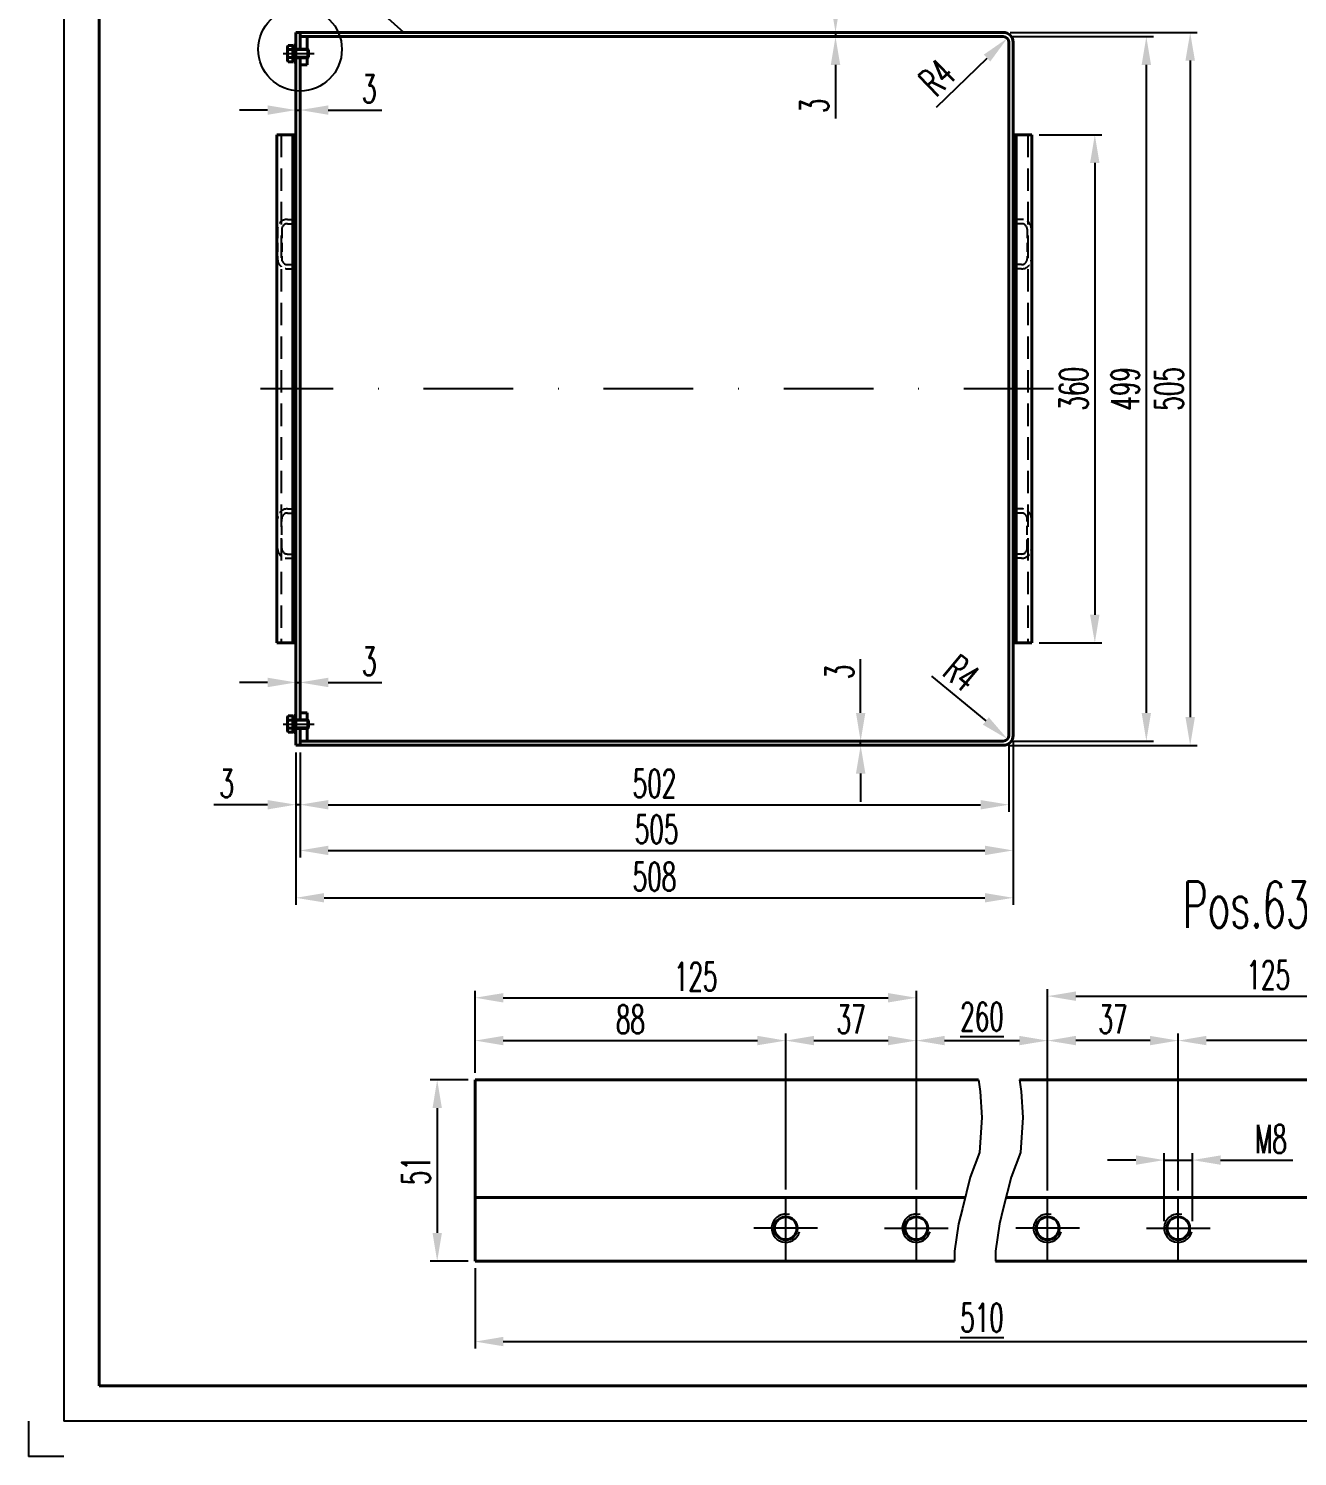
# Model space of a CAD drawing. Extents: x -1561 to -720, y 5788 to 6382.
# Drawn here: x -1561.4 to -1381.6, y 5787.8 to 5990.1 of the extents above; entities that cross this region are included whole.
import ezdxf

# ---------------------------------------------------------------- set-up
doc = ezdxf.new("R2010")
doc.units = 0
doc.linetypes.add('STRICHPUNKT', pattern=[25.4, 12.7, -6.35, 0, -6.35])
doc.linetypes.add('VERDECKT', pattern=[9.525, 6.35, -3.175])
doc.layers.get('Defpoints').update_dxf_attribs({"linetype": 'CONTINUOUS'})
for name, color, linetype, lineweight in [('ACHSE', 150, 'STRICHPUNKT', 25), ('BEM', 6, 'CONTINUOUS', 25), ('TEXT_7', 1, 'CONTINUOUS', 60), ('VERDECKT', 2, 'VERDECKT', 25), ('VOLL_03', 6, 'CONTINUOUS', 25), ('VOLL_05', 7, 'CONTINUOUS', 40)]:
    doc.layers.add(name, color=color, linetype=linetype, lineweight=lineweight)
doc.styles.add('ROMANS', font='romans.shx', dxfattribs={"width": 0.6, "height": 80})
doc.styles.get("Standard").update_dxf_attribs({"font": 'romans.shx', "width": 0.6})
doc.dimstyles.get("Standard").update_dxf_attribs({"dimtxt": 4, "dimasz": 4, "dimexe": 1, "dimexo": 1, "dimgap": 1, "dimtad": 1, "dimdsep": 46, "dimtxsty": 'Standard', "dimcen": 0, "dimclrd": 256, "dimclre": 256, "dimclrt": 256, "dimazin": 0, "dimtfac": 1, "dimtmove": 0, "dimatfit": 3, "dimfxl": 0, "dimtolj": 1, "dimtzin": 0, "dimarcsym": 0})

# ---------------------------------------------------------------- blocks, each defined once
blk = doc.blocks.new('*D50')
at = {"layer": 'BEM', "lineweight": -2}
for p, q in [((-1527.52, 5897.48), (-1531.52, 5897.48)), ((-1523.52, 5897.48), (-1522.92, 5897.48)), ((-1523.52, 5896.81), (-1523.52, 5896.48)), ((-1522.92, 5896.81), (-1522.92, 5896.48)), ((-1518.92, 5897.48), (-1511.32, 5897.48))]:
    blk.add_line(p, q, dxfattribs=at)
at = {"layer": 'BEM'}
for points in [[(-1527.52, 5898.15), (-1527.52, 5896.81), (-1523.52, 5897.48)], [(-1518.92, 5898.15), (-1518.92, 5896.81), (-1522.92, 5897.48)]]:
    blk.add_solid(points, dxfattribs=at)
at = {"layer": 'Defpoints', "color": 0}
for p in [(-1523.52, 5897.81), (-1522.92, 5897.81), (-1522.92, 5897.48)]:
    blk.add_point(p, dxfattribs=at)
at = {"layer": 'BEM', "insert": (-1513.12, 5900.48), "char_height": 4, "attachment_point": 5}
blk.add_mtext('\\A1;3', dxfattribs=at)
blk = doc.blocks.new('*D129')
at = {"layer": 'BEM', "lineweight": -2}
for p, q in [((-1417.03, 5825.66), (-1417.03, 5854.04)), ((-1413.03, 5853.04), (-1358.53, 5853.04)), ((-1354.53, 5842.17), (-1354.53, 5854.04))]:
    blk.add_line(p, q, dxfattribs=at)
at = {"layer": 'BEM'}
for points in [[(-1413.03, 5853.7), (-1413.03, 5852.37), (-1417.03, 5853.04)], [(-1358.53, 5853.7), (-1358.53, 5852.37), (-1354.53, 5853.04)]]:
    blk.add_solid(points, dxfattribs=at)
at = {"layer": 'Defpoints', "color": 0}
for p in [(-1354.53, 5853.04), (-1354.53, 5841.17), (-1417.03, 5824.66)]:
    blk.add_point(p, dxfattribs=at)
at = {"layer": 'BEM', "insert": (-1385.78, 5856.04), "char_height": 4, "attachment_point": 5}
blk.add_mtext('\\A1;125', dxfattribs=at)
blk = doc.blocks.new('*D128')
at = {"layer": 'BEM', "lineweight": -2}
for p, q in [((-1498.13, 5842.17), (-1498.13, 5853.81)), ((-1494.13, 5852.81), (-1439.63, 5852.81)), ((-1435.63, 5825.66), (-1435.63, 5853.81))]:
    blk.add_line(p, q, dxfattribs=at)
at = {"layer": 'BEM'}
for points in [[(-1494.13, 5853.47), (-1494.13, 5852.14), (-1498.13, 5852.81)], [(-1439.63, 5853.47), (-1439.63, 5852.14), (-1435.63, 5852.81)]]:
    blk.add_solid(points, dxfattribs=at)
at = {"layer": 'Defpoints', "color": 0}
for p in [(-1435.63, 5852.81), (-1498.13, 5841.17), (-1435.63, 5824.66)]:
    blk.add_point(p, dxfattribs=at)
at = {"layer": 'BEM', "insert": (-1466.88, 5855.81), "char_height": 4, "attachment_point": 5}
blk.add_mtext('\\A1;125', dxfattribs=at)
blk = doc.blocks.new('*D127')
at = {"layer": 'BEM', "lineweight": -2}
for p, q in [((-1435.63, 5825.66), (-1435.63, 5847.74)), ((-1431.63, 5846.74), (-1421.03, 5846.74)), ((-1417.03, 5825.5), (-1417.03, 5847.74))]:
    blk.add_line(p, q, dxfattribs=at)
at = {"layer": 'BEM'}
for points in [[(-1431.63, 5847.41), (-1431.63, 5846.08), (-1435.63, 5846.74)], [(-1421.03, 5847.41), (-1421.03, 5846.08), (-1417.03, 5846.74)]]:
    blk.add_solid(points, dxfattribs=at)
at = {"layer": 'Defpoints', "color": 0}
for p in [(-1417.03, 5846.74), (-1435.63, 5824.66), (-1417.03, 5824.5)]:
    blk.add_point(p, dxfattribs=at)
at = {"layer": 'BEM', "insert": (-1426.33, 5850.14), "char_height": 4, "attachment_point": 5}
blk.add_mtext('\\A1;{\\L260}', dxfattribs=at)
blk = doc.blocks.new('*D126')
at = {"layer": 'BEM', "lineweight": -2}
for p, q in [((-1417.03, 5825.5), (-1417.03, 5847.74)), ((-1402.53, 5846.74), (-1413.03, 5846.74)), ((-1398.53, 5825.5), (-1398.53, 5847.74))]:
    blk.add_line(p, q, dxfattribs=at)
at = {"layer": 'BEM'}
for points in [[(-1413.03, 5847.41), (-1413.03, 5846.08), (-1417.03, 5846.74)], [(-1402.53, 5847.41), (-1402.53, 5846.08), (-1398.53, 5846.74)]]:
    blk.add_solid(points, dxfattribs=at)
at = {"layer": 'Defpoints', "color": 0}
for p in [(-1417.03, 5846.74), (-1417.03, 5824.5), (-1398.53, 5824.5)]:
    blk.add_point(p, dxfattribs=at)
at = {"layer": 'BEM', "insert": (-1407.78, 5849.74), "char_height": 4, "attachment_point": 5}
blk.add_mtext('\\A1;37', dxfattribs=at)
blk = doc.blocks.new('*D125')
at = {"layer": 'BEM', "lineweight": -2}
for p, q in [((-1398.53, 5825.5), (-1398.53, 5847.74)), ((-1358.53, 5846.74), (-1394.53, 5846.74)), ((-1354.53, 5842.17), (-1354.53, 5847.74))]:
    blk.add_line(p, q, dxfattribs=at)
at = {"layer": 'BEM'}
for points in [[(-1394.53, 5847.41), (-1394.53, 5846.08), (-1398.53, 5846.74)], [(-1358.53, 5847.41), (-1358.53, 5846.08), (-1354.53, 5846.74)]]:
    blk.add_solid(points, dxfattribs=at)
at = {"layer": 'Defpoints', "color": 0}
for p in [(-1398.53, 5846.74), (-1354.53, 5841.17), (-1398.53, 5824.5)]:
    blk.add_point(p, dxfattribs=at)
at = {"layer": 'BEM', "insert": (-1376.53, 5849.74), "char_height": 4, "attachment_point": 5}
blk.add_mtext('\\A1;88', dxfattribs=at)
blk = doc.blocks.new('*D124')
at = {"layer": 'BEM', "lineweight": -2}
for p, q in [((-1454.13, 5825.66), (-1454.13, 5847.74)), ((-1450.13, 5846.74), (-1439.63, 5846.74)), ((-1435.63, 5825.66), (-1435.63, 5847.74))]:
    blk.add_line(p, q, dxfattribs=at)
at = {"layer": 'BEM'}
for points in [[(-1450.13, 5847.41), (-1450.13, 5846.08), (-1454.13, 5846.74)], [(-1439.63, 5847.41), (-1439.63, 5846.08), (-1435.63, 5846.74)]]:
    blk.add_solid(points, dxfattribs=at)
at = {"layer": 'Defpoints', "color": 0}
for p in [(-1435.63, 5846.74), (-1454.13, 5824.66), (-1435.63, 5824.66)]:
    blk.add_point(p, dxfattribs=at)
at = {"layer": 'BEM', "insert": (-1444.88, 5849.74), "char_height": 4, "attachment_point": 5}
blk.add_mtext('\\A1;37', dxfattribs=at)
blk = doc.blocks.new('*D123')
at = {"layer": 'BEM', "lineweight": -2}
for p, q in [((-1498.13, 5842.17), (-1498.13, 5847.74)), ((-1494.13, 5846.74), (-1458.13, 5846.74)), ((-1454.13, 5825.66), (-1454.13, 5847.74))]:
    blk.add_line(p, q, dxfattribs=at)
at = {"layer": 'BEM'}
for points in [[(-1494.13, 5847.41), (-1494.13, 5846.08), (-1498.13, 5846.74)], [(-1458.13, 5847.41), (-1458.13, 5846.08), (-1454.13, 5846.74)]]:
    blk.add_solid(points, dxfattribs=at)
at = {"layer": 'Defpoints', "color": 0}
for p in [(-1454.13, 5846.74), (-1498.13, 5841.17), (-1454.13, 5824.66)]:
    blk.add_point(p, dxfattribs=at)
at = {"layer": 'BEM', "insert": (-1476.13, 5849.74), "char_height": 4, "attachment_point": 5}
blk.add_mtext('\\A1;88', dxfattribs=at)
blk = doc.blocks.new('*D122')
at = {"layer": 'BEM', "lineweight": -2}
for p, q in [((-1498.13, 5814.5), (-1498.13, 5803.1)), ((-1354.53, 5814.5), (-1354.53, 5803.1)), ((-1494.13, 5804.1), (-1358.53, 5804.1))]:
    blk.add_line(p, q, dxfattribs=at)
at = {"layer": 'BEM'}
for points in [[(-1494.13, 5804.77), (-1494.13, 5803.44), (-1498.13, 5804.1)], [(-1358.53, 5804.77), (-1358.53, 5803.44), (-1354.53, 5804.1)]]:
    blk.add_solid(points, dxfattribs=at)
at = {"layer": 'Defpoints', "color": 0}
for p in [(-1498.13, 5815.5), (-1354.53, 5815.5), (-1354.53, 5804.1)]:
    blk.add_point(p, dxfattribs=at)
at = {"layer": 'BEM', "insert": (-1426.33, 5807.5), "char_height": 4, "attachment_point": 5}
blk.add_mtext('\\A1;{\\L510}', dxfattribs=at)
blk = doc.blocks.new('*D121')
at = {"layer": 'BEM', "lineweight": -2}
for p, q in [((-1499.13, 5841.17), (-1504.5, 5841.17)), ((-1503.5, 5837.17), (-1503.5, 5819.5)), ((-1499.13, 5815.5), (-1504.5, 5815.5))]:
    blk.add_line(p, q, dxfattribs=at)
at = {"layer": 'BEM'}
for points in [[(-1504.16, 5837.17), (-1502.83, 5837.17), (-1503.5, 5841.17)], [(-1504.16, 5819.5), (-1502.83, 5819.5), (-1503.5, 5815.5)]]:
    blk.add_solid(points, dxfattribs=at)
at = {"layer": 'Defpoints', "color": 0}
for p in [(-1498.13, 5841.17), (-1503.5, 5815.5), (-1498.13, 5815.5)]:
    blk.add_point(p, dxfattribs=at)
at = {"layer": 'BEM', "insert": (-1506.5, 5828.33), "char_height": 4, "attachment_point": 5, "rotation": 90}
blk.add_mtext('\\A1;51', dxfattribs=at)
blk = doc.blocks.new('*D120')
at = {"layer": 'BEM', "lineweight": -2}
for p, q in [((-1400.53, 5821.16), (-1400.53, 5830.81)), ((-1396.53, 5821.16), (-1396.53, 5830.81)), ((-1404.53, 5829.81), (-1408.53, 5829.81)), ((-1400.53, 5829.81), (-1396.53, 5829.81)), ((-1392.53, 5829.81), (-1382.3, 5829.81))]:
    blk.add_line(p, q, dxfattribs=at)
at = {"layer": 'BEM'}
for points in [[(-1404.53, 5830.48), (-1404.53, 5829.15), (-1400.53, 5829.81)], [(-1392.53, 5830.48), (-1392.53, 5829.15), (-1396.53, 5829.81)]]:
    blk.add_solid(points, dxfattribs=at)
at = {"layer": 'Defpoints', "color": 0}
for p in [(-1396.53, 5829.81), (-1400.53, 5820.16), (-1396.53, 5820.16)]:
    blk.add_point(p, dxfattribs=at)
at = {"layer": 'BEM', "insert": (-1385.41, 5832.81), "char_height": 4, "attachment_point": 5}
blk.add_mtext('\\A1;M8', dxfattribs=at)
blk = doc.blocks.new('*D206')
at = {"layer": 'BEM', "lineweight": -2}
blk.add_line((-1433.49, 5898.39), (-1425.79, 5892.02), dxfattribs=at)
at = {"layer": 'BEM'}
blk.add_solid([(-1425.36, 5892.53), (-1426.21, 5891.5), (-1422.71, 5889.46)], dxfattribs=at)
at = {"layer": 'Defpoints', "color": 0}
for p in [(-1423.32, 5889.97), (-1422.71, 5889.46)]:
    blk.add_point(p, dxfattribs=at)
at = {"layer": 'BEM', "insert": (-1429.26, 5898.79), "char_height": 4, "attachment_point": 5, "rotation": 320.3658}
blk.add_mtext('\\A1;R4', dxfattribs=at)
blk = doc.blocks.new('*D205')
at = {"layer": 'BEM', "lineweight": -2}
for p, q in [((-1443.52, 5893.17), (-1443.52, 5900.77)), ((-1441.8, 5889.17), (-1444.52, 5889.17)), ((-1441.8, 5888.57), (-1444.52, 5888.57)), ((-1443.52, 5888.57), (-1443.52, 5889.17)), ((-1443.52, 5884.57), (-1443.52, 5880.57))]:
    blk.add_line(p, q, dxfattribs=at)
at = {"layer": 'BEM'}
for points in [[(-1444.18, 5893.17), (-1442.85, 5893.17), (-1443.52, 5889.17)], [(-1444.18, 5884.57), (-1442.85, 5884.57), (-1443.52, 5888.57)]]:
    blk.add_solid(points, dxfattribs=at)
at = {"layer": 'Defpoints', "color": 0}
for p in [(-1443.52, 5889.17), (-1440.8, 5889.17), (-1440.8, 5888.57)]:
    blk.add_point(p, dxfattribs=at)
at = {"layer": 'BEM', "insert": (-1446.52, 5898.97), "char_height": 4, "attachment_point": 5, "rotation": 90}
blk.add_mtext('\\A1;3', dxfattribs=at)
blk = doc.blocks.new('*D204')
at = {"layer": 'BEM', "lineweight": -2}
for p, q in [((-1527.52, 5978.57), (-1531.52, 5978.57)), ((-1523.52, 5976.07), (-1523.52, 5979.57)), ((-1523.52, 5978.57), (-1522.92, 5978.57)), ((-1522.92, 5976.07), (-1522.92, 5979.57)), ((-1518.92, 5978.57), (-1511.32, 5978.57))]:
    blk.add_line(p, q, dxfattribs=at)
at = {"layer": 'BEM'}
for points in [[(-1527.52, 5979.23), (-1527.52, 5977.9), (-1523.52, 5978.57)], [(-1518.92, 5979.23), (-1518.92, 5977.9), (-1522.92, 5978.57)]]:
    blk.add_solid(points, dxfattribs=at)
at = {"layer": 'Defpoints', "color": 0}
for p in [(-1522.92, 5978.57), (-1523.52, 5975.07), (-1522.92, 5975.07)]:
    blk.add_point(p, dxfattribs=at)
at = {"layer": 'BEM', "insert": (-1513.12, 5981.57), "char_height": 4, "attachment_point": 5}
blk.add_mtext('\\A1;3', dxfattribs=at)
blk = doc.blocks.new('*D203')
at = {"layer": 'BEM', "lineweight": -2}
for p, q in [((-1447.08, 5993.57), (-1447.08, 5997.57)), ((-1446.08, 5989.57), (-1448.08, 5989.57)), ((-1446.08, 5988.97), (-1448.08, 5988.97)), ((-1447.08, 5989.57), (-1447.08, 5988.97)), ((-1447.08, 5984.97), (-1447.08, 5977.37))]:
    blk.add_line(p, q, dxfattribs=at)
at = {"layer": 'BEM'}
for points in [[(-1447.75, 5993.57), (-1446.41, 5993.57), (-1447.08, 5989.57)], [(-1447.75, 5984.97), (-1446.41, 5984.97), (-1447.08, 5988.97)]]:
    blk.add_solid(points, dxfattribs=at)
at = {"layer": 'Defpoints', "color": 0}
for p in [(-1447.08, 5988.97), (-1445.08, 5989.57), (-1445.08, 5988.97)]:
    blk.add_point(p, dxfattribs=at)
at = {"layer": 'BEM', "insert": (-1450.08, 5979.17), "char_height": 4, "attachment_point": 5, "rotation": 90}
blk.add_mtext('\\A1;3', dxfattribs=at)
blk = doc.blocks.new('*D196')
at = {"layer": 'BEM', "lineweight": -2}
for p, q in [((-1421.92, 5888.97), (-1421.92, 5865.97)), ((-1523.52, 5887.57), (-1523.52, 5865.97)), ((-1519.52, 5866.97), (-1425.92, 5866.97))]:
    blk.add_line(p, q, dxfattribs=at)
at = {"layer": 'BEM'}
for points in [[(-1519.52, 5867.64), (-1519.52, 5866.31), (-1523.52, 5866.97)], [(-1425.92, 5867.64), (-1425.92, 5866.31), (-1421.92, 5866.97)]]:
    blk.add_solid(points, dxfattribs=at)
at = {"layer": 'Defpoints', "color": 0}
for p in [(-1523.52, 5888.57), (-1421.92, 5889.97), (-1421.92, 5866.97)]:
    blk.add_point(p, dxfattribs=at)
at = {"layer": 'BEM', "insert": (-1472.72, 5869.97), "char_height": 4, "attachment_point": 5}
blk.add_mtext('\\A1;508', dxfattribs=at)
blk = doc.blocks.new('*D195')
at = {"layer": 'BEM', "lineweight": -2}
for p, q in [((-1523.52, 5887.57), (-1523.52, 5879.16)), ((-1522.92, 5887.57), (-1522.92, 5879.16)), ((-1527.52, 5880.16), (-1535.12, 5880.16)), ((-1522.92, 5880.16), (-1523.52, 5880.16)), ((-1518.92, 5880.16), (-1514.92, 5880.16))]:
    blk.add_line(p, q, dxfattribs=at)
at = {"layer": 'BEM'}
for points in [[(-1527.52, 5880.82), (-1527.52, 5879.49), (-1523.52, 5880.16)], [(-1518.92, 5880.82), (-1518.92, 5879.49), (-1522.92, 5880.16)]]:
    blk.add_solid(points, dxfattribs=at)
at = {"layer": 'Defpoints', "color": 0}
for p in [(-1523.52, 5888.57), (-1522.92, 5888.57), (-1523.52, 5880.16)]:
    blk.add_point(p, dxfattribs=at)
at = {"layer": 'BEM', "insert": (-1533.32, 5883.16), "char_height": 4, "attachment_point": 5}
blk.add_mtext('\\A1;3', dxfattribs=at)
blk = doc.blocks.new('*D194')
at = {"layer": 'BEM', "lineweight": -2}
for p, q in [((-1421.92, 5888.97), (-1421.92, 5872.68)), ((-1522.92, 5887.57), (-1522.92, 5872.68)), ((-1518.92, 5873.68), (-1425.92, 5873.68))]:
    blk.add_line(p, q, dxfattribs=at)
at = {"layer": 'BEM'}
for points in [[(-1518.92, 5874.35), (-1518.92, 5873.02), (-1522.92, 5873.68)], [(-1425.92, 5874.35), (-1425.92, 5873.02), (-1421.92, 5873.68)]]:
    blk.add_solid(points, dxfattribs=at)
at = {"layer": 'Defpoints', "color": 0}
for p in [(-1522.92, 5888.57), (-1421.92, 5889.97), (-1421.92, 5873.68)]:
    blk.add_point(p, dxfattribs=at)
at = {"layer": 'BEM', "insert": (-1472.42, 5876.68), "char_height": 4, "attachment_point": 5}
blk.add_mtext('\\A1;505', dxfattribs=at)
blk = doc.blocks.new('*D193')
at = {"layer": 'BEM', "lineweight": -2}
for p, q in [((-1422.52, 5888.97), (-1422.52, 5879.16)), ((-1522.92, 5887.57), (-1522.92, 5879.16)), ((-1518.92, 5880.16), (-1426.52, 5880.16))]:
    blk.add_line(p, q, dxfattribs=at)
at = {"layer": 'BEM'}
for points in [[(-1518.92, 5880.82), (-1518.92, 5879.49), (-1522.92, 5880.16)], [(-1426.52, 5880.82), (-1426.52, 5879.49), (-1422.52, 5880.16)]]:
    blk.add_solid(points, dxfattribs=at)
at = {"layer": 'Defpoints', "color": 0}
for p in [(-1522.92, 5888.57), (-1422.52, 5889.97), (-1422.52, 5880.16)]:
    blk.add_point(p, dxfattribs=at)
at = {"layer": 'BEM', "insert": (-1472.72, 5883.16), "char_height": 4, "attachment_point": 5}
blk.add_mtext('\\A1;502', dxfattribs=at)
blk = doc.blocks.new('*D192')
at = {"layer": 'BEM', "lineweight": -2}
for p, q in [((-1422.32, 5989.57), (-1395.84, 5989.57)), ((-1396.84, 5985.57), (-1396.84, 5892.57)), ((-1422.32, 5888.57), (-1395.84, 5888.57))]:
    blk.add_line(p, q, dxfattribs=at)
at = {"layer": 'BEM'}
for points in [[(-1397.51, 5985.57), (-1396.17, 5985.57), (-1396.84, 5989.57)], [(-1397.51, 5892.57), (-1396.17, 5892.57), (-1396.84, 5888.57)]]:
    blk.add_solid(points, dxfattribs=at)
at = {"layer": 'Defpoints', "color": 0}
for p in [(-1423.32, 5989.57), (-1423.32, 5888.57), (-1396.84, 5888.57)]:
    blk.add_point(p, dxfattribs=at)
at = {"layer": 'BEM', "insert": (-1399.84, 5939.07), "char_height": 4, "attachment_point": 5, "rotation": 90}
blk.add_mtext('\\A1;505', dxfattribs=at)
blk = doc.blocks.new('*D191')
at = {"layer": 'BEM', "lineweight": -2}
for p, q in [((-1422.32, 5988.97), (-1402.05, 5988.97)), ((-1403.05, 5893.17), (-1403.05, 5984.97)), ((-1422.32, 5889.17), (-1402.05, 5889.17))]:
    blk.add_line(p, q, dxfattribs=at)
at = {"layer": 'BEM'}
for points in [[(-1403.72, 5984.97), (-1402.39, 5984.97), (-1403.05, 5988.97)], [(-1403.72, 5893.17), (-1402.39, 5893.17), (-1403.05, 5889.17)]]:
    blk.add_solid(points, dxfattribs=at)
at = {"layer": 'Defpoints', "color": 0}
for p in [(-1423.32, 5988.97), (-1403.05, 5988.97), (-1423.32, 5889.17)]:
    blk.add_point(p, dxfattribs=at)
at = {"layer": 'BEM', "insert": (-1406.05, 5939.07), "char_height": 4, "attachment_point": 5, "rotation": 90}
blk.add_mtext('\\A1;499', dxfattribs=at)
blk = doc.blocks.new('*D190')
at = {"layer": 'BEM', "lineweight": -2}
for p, q in [((-1418.25, 5975.07), (-1409.35, 5975.07)), ((-1410.35, 5971.07), (-1410.35, 5907.07)), ((-1418.25, 5903.07), (-1409.35, 5903.07))]:
    blk.add_line(p, q, dxfattribs=at)
at = {"layer": 'BEM'}
for points in [[(-1411.02, 5971.07), (-1409.69, 5971.07), (-1410.35, 5975.07)], [(-1411.02, 5907.07), (-1409.69, 5907.07), (-1410.35, 5903.07)]]:
    blk.add_solid(points, dxfattribs=at)
at = {"layer": 'Defpoints', "color": 0}
for p in [(-1419.25, 5975.07), (-1419.25, 5903.07), (-1410.35, 5903.07)]:
    blk.add_point(p, dxfattribs=at)
at = {"layer": 'BEM', "insert": (-1413.35, 5939.07), "char_height": 4, "attachment_point": 5, "rotation": 90}
blk.add_mtext('\\A1;360', dxfattribs=at)
blk = doc.blocks.new('*D189')
at = {"layer": 'BEM', "lineweight": -2}
blk.add_line((-1432.78, 5978.96), (-1425.61, 5985.94), dxfattribs=at)
at = {"layer": 'BEM'}
blk.add_solid([(-1426.08, 5986.42), (-1425.15, 5985.46), (-1422.75, 5988.73)], dxfattribs=at)
at = {"layer": 'Defpoints', "color": 0}
for p in [(-1423.32, 5988.17), (-1422.75, 5988.73)]:
    blk.add_point(p, dxfattribs=at)
at = {"layer": 'BEM', "insert": (-1432.72, 5983.2), "char_height": 4, "attachment_point": 5, "rotation": 44.2579}
blk.add_mtext('\\A1;R4', dxfattribs=at)

msp = doc.modelspace()

# ---------------------------------------------------------------- linework, layer by layer
at = {"layer": 'ACHSE'}
for p, q in [((-1525.3335, 5986.5741), (-1520.9473, 5986.5741)), ((-1416.2208, 5939.0741), (-1528.5422, 5939.0741)), ((-1525.3335, 5891.5741), (-1520.9473, 5891.5741)), ((-1454.1259, 5815.66), (-1454.1259, 5824.66)), ((-1435.6259, 5815.66), (-1435.6259, 5824.66)), ((-1417.033, 5815.66), (-1417.033, 5824.66)), ((-1398.533, 5815.66), (-1398.533, 5824.66)), ((-1449.6259, 5820.16), (-1458.6259, 5820.16)), ((-1440.1259, 5820.16), (-1431.1259, 5820.16)), ((-1412.533, 5820.16), (-1421.533, 5820.16)), ((-1403.033, 5820.16), (-1394.033, 5820.16))]:
    msp.add_line(p, q, dxfattribs=at)
at = {"layer": 'BEM'}
msp.add_line((-1508.2358, 5989.5741), (-1532.4993, 6011.3085), dxfattribs=at)
for points in [[(-1426.8306, 5841.1651), (-1426.594, 5839.5093), (-1426.3586, 5835.8553), (-1426.6728, 5830.908), (-1428.0079, 5827.3742), (-1429.1075, 5822.9766), (-1429.6573, 5820.7778), (-1430.2071, 5816.93), (-1430.2071, 5815.4984)], [(-1421.0317, 5841.1651), (-1420.7951, 5839.5093), (-1420.5597, 5835.8553), (-1420.8739, 5830.908), (-1422.209, 5827.3742), (-1423.3086, 5822.9766), (-1423.8583, 5820.7778), (-1424.4081, 5816.93), (-1424.4081, 5815.4984)]]:
    msp.add_lwpolyline(points, dxfattribs=at)
msp.add_circle((-1522.9213, 5987.1741), 5.9211, dxfattribs=at)
for centre in [(-1454.1259, 5820.16), (-1435.6259, 5820.16), (-1417.033, 5820.16), (-1398.533, 5820.16)]:
    msp.add_arc(centre, 2, 75, 345, dxfattribs=at)
at = {"layer": 'VERDECKT', "ltscale": 0.5}
for p, q in [((-1525.5941, 5975.0741), (-1525.5941, 5903.0741)), ((-1419.8485, 5975.0741), (-1419.8485, 5903.0741))]:
    msp.add_line(p, q, dxfattribs=at)
at = {"layer": 'VERDECKT', "ltscale": 0.2}
for p, q in [((-1526.1213, 5961.6741), (-1526.1213, 5957.4741)), ((-1525.5213, 5961.6741), (-1525.5213, 5957.4741)), ((-1524.7213, 5963.0741), (-1523.5213, 5963.0741)), ((-1524.7213, 5962.4741), (-1523.5213, 5962.4741)), ((-1523.5213, 5963.0741), (-1523.5213, 5962.4741)), ((-1421.9213, 5963.0741), (-1421.9213, 5962.4741)), ((-1420.7213, 5963.0741), (-1421.9213, 5963.0741)), ((-1420.7213, 5962.4741), (-1421.9213, 5962.4741)), ((-1419.9213, 5961.6741), (-1419.9213, 5957.4741)), ((-1419.3213, 5961.6741), (-1419.3213, 5957.4741)), ((-1524.7213, 5956.6741), (-1523.5213, 5956.6741)), ((-1524.7213, 5956.0741), (-1523.5213, 5956.0741)), ((-1523.5213, 5956.0741), (-1523.5213, 5956.6741)), ((-1420.7213, 5956.6741), (-1421.9213, 5956.6741)), ((-1421.9213, 5956.0741), (-1421.9213, 5956.6741)), ((-1420.7213, 5956.0741), (-1421.9213, 5956.0741)), ((-1524.7213, 5922.0741), (-1523.5213, 5922.0741)), ((-1524.7213, 5921.4741), (-1523.5213, 5921.4741)), ((-1523.5213, 5922.0741), (-1523.5213, 5921.4741)), ((-1421.9213, 5922.0741), (-1421.9213, 5921.4741)), ((-1420.7213, 5922.0741), (-1421.9213, 5922.0741)), ((-1420.7213, 5921.4741), (-1421.9213, 5921.4741)), ((-1526.1213, 5916.4741), (-1526.1213, 5920.6741)), ((-1525.5213, 5916.4741), (-1525.5213, 5920.6741)), ((-1419.9213, 5916.4741), (-1419.9213, 5920.6741)), ((-1419.3213, 5916.4741), (-1419.3213, 5920.6741)), ((-1524.7213, 5915.6741), (-1523.5213, 5915.6741)), ((-1524.7213, 5915.0741), (-1523.5213, 5915.0741)), ((-1523.5213, 5915.0741), (-1523.5213, 5915.6741)), ((-1420.7213, 5915.6741), (-1421.9213, 5915.6741)), ((-1421.9213, 5915.0741), (-1421.9213, 5915.6741)), ((-1420.7213, 5915.0741), (-1421.9213, 5915.0741))]:
    msp.add_line(p, q, dxfattribs=at)
for centre, radius, start, end in [((-1524.7213, 5961.6741), 1.4, 90, 180), ((-1524.7213, 5961.6741), 0.8, 90, 180), ((-1420.7213, 5961.6741), 1.4, 0, 90), ((-1420.7213, 5961.6741), 0.8, 0, 90), ((-1524.7213, 5957.4741), 1.4, 180, 270), ((-1524.7213, 5957.4741), 0.8, 180, 270), ((-1420.7213, 5957.4741), 1.4, 270, 0), ((-1420.7213, 5957.4741), 0.8, 270, 0), ((-1524.7213, 5920.6741), 1.4, 90, 180), ((-1524.7213, 5920.6741), 0.8, 90, 180), ((-1420.7213, 5920.6741), 1.4, 0, 90), ((-1420.7213, 5920.6741), 0.8, 0, 90), ((-1524.7213, 5916.4741), 1.4, 180, 270), ((-1524.7213, 5916.4741), 0.8, 180, 270), ((-1420.7213, 5916.4741), 1.4, 270, 0), ((-1420.7213, 5916.4741), 0.8, 270, 0)]:
    msp.add_arc(centre, radius, start, end, dxfattribs=at)
at = {"layer": 'VOLL_03', "ltscale": 0.8}
for p, q in [((-1556.3783, 6376.8285), (-1556.3783, 5792.8285)), ((-1561.3783, 5792.8285), (-1561.3783, 5787.8285)), ((-725.3783, 5792.8285), (-1556.3783, 5792.8285)), ((-1556.3783, 5787.8285), (-1561.3783, 5787.8285))]:
    msp.add_line(p, q, dxfattribs=at)
at = {"layer": 'VOLL_03'}
for p, q in [((-1521.7131, 5987.0521), (-1523.5213, 5987.0521)), ((-1521.7131, 5986.0961), (-1523.5213, 5986.0961)), ((-1521.7131, 5892.0521), (-1523.5213, 5892.0521)), ((-1521.7131, 5891.0961), (-1523.5213, 5891.0961))]:
    msp.add_line(p, q, dxfattribs=at)
at = {"layer": 'VOLL_05', "ltscale": 0.8}
for p in [(-1551.3783, 6371.8285), (-730.3783, 5797.8285)]:
    msp.add_line(p, (-1551.3783, 5797.8285), dxfattribs=at)
at = {"layer": 'VOLL_05'}
for p, q in [((-1523.9563, 5987.7288), (-1524.6249, 5987.7288)), ((-1523.9563, 5985.4194), (-1523.9563, 5987.7288)), ((-1523.9563, 5987.4866), (-1523.9563, 5987.7288)), ((-1523.8813, 5987.6741), (-1523.7813, 5987.7741)), ((-1523.7813, 5987.7741), (-1523.5213, 5987.7741)), ((-1523.7813, 5987.7741), (-1523.7813, 5985.3741)), ((-1523.5213, 5989.5741), (-1423.3213, 5989.5741)), ((-1523.5213, 5888.5741), (-1523.5213, 5989.5741)), ((-1522.9213, 5987.1741), (-1522.9213, 5989.5741)), ((-1522.9213, 5988.9741), (-1423.3213, 5988.9741)), ((-1521.9213, 5987.1741), (-1521.9213, 5988.9741)), ((-1422.5213, 5988.1741), (-1422.5213, 5889.9741)), ((-1421.9213, 5988.1741), (-1421.9213, 5889.9741)), ((-1524.7101, 5985.7081), (-1524.7101, 5987.4402)), ((-1523.9563, 5987.1515), (-1524.6249, 5987.1515)), ((-1523.9563, 5985.9968), (-1524.6249, 5985.9968)), ((-1523.8813, 5987.3977), (-1523.9563, 5987.3977)), ((-1523.8813, 5985.7506), (-1523.9563, 5985.7506)), ((-1523.8813, 5987.6741), (-1523.8813, 5985.4741)), ((-1523.8813, 5985.7506), (-1523.8813, 5987.3977)), ((-1521.8351, 5987.1741), (-1523.5213, 5987.1741)), ((-1521.8351, 5985.9741), (-1523.5213, 5985.9741)), ((-1522.9213, 5892.1741), (-1522.9213, 5985.9741)), ((-1521.9213, 5984.9741), (-1521.9213, 5985.9741)), ((-1521.8351, 5987.1741), (-1521.8351, 5985.9741)), ((-1521.7131, 5987.0521), (-1521.8351, 5987.1741)), ((-1521.8351, 5985.9741), (-1521.7131, 5986.0961)), ((-1521.7131, 5987.0521), (-1521.7131, 5986.0961)), ((-1523.9563, 5985.4194), (-1524.6249, 5985.4194)), ((-1523.9563, 5985.6616), (-1523.9563, 5985.4194)), ((-1523.8813, 5985.4741), (-1523.7813, 5985.3741)), ((-1523.7813, 5985.3741), (-1523.5213, 5985.3741)), ((-1522.9213, 5984.9741), (-1521.9213, 5984.9741)), ((-1526.1941, 5975.0741), (-1526.1941, 5903.0741)), ((-1523.5213, 5975.0741), (-1526.1941, 5975.0741)), ((-1523.9456, 5975.0741), (-1523.9456, 5903.0741)), ((-1421.9213, 5975.0741), (-1419.2485, 5975.0741)), ((-1421.497, 5975.0741), (-1421.497, 5903.0741)), ((-1419.2485, 5975.0741), (-1419.2485, 5903.0741)), ((-1523.5213, 5903.0741), (-1526.1941, 5903.0741)), ((-1421.9213, 5903.0741), (-1419.2485, 5903.0741)), ((-1523.9563, 5892.7288), (-1524.6249, 5892.7288)), ((-1523.9563, 5892.7288), (-1523.9563, 5890.4194)), ((-1523.9563, 5892.4866), (-1523.9563, 5892.7288)), ((-1523.8813, 5892.6741), (-1523.7813, 5892.7741)), ((-1523.8813, 5890.4741), (-1523.8813, 5892.6741)), ((-1523.7813, 5892.7741), (-1523.5213, 5892.7741)), ((-1523.7813, 5890.3741), (-1523.7813, 5892.7741)), ((-1521.9213, 5893.1741), (-1522.9213, 5893.1741)), ((-1521.9213, 5892.1741), (-1521.9213, 5893.1741)), ((-1524.7101, 5892.4402), (-1524.7101, 5890.7081)), ((-1523.9563, 5892.1515), (-1524.6249, 5892.1515)), ((-1523.9563, 5890.9968), (-1524.6249, 5890.9968)), ((-1523.8813, 5892.3977), (-1523.9563, 5892.3977)), ((-1523.8813, 5890.7506), (-1523.9563, 5890.7506)), ((-1523.9563, 5890.6616), (-1523.9563, 5890.4194)), ((-1523.8813, 5892.3977), (-1523.8813, 5890.7506)), ((-1521.8351, 5892.1741), (-1523.5213, 5892.1741)), ((-1521.8351, 5890.9741), (-1523.5213, 5890.9741)), ((-1522.9213, 5888.5741), (-1522.9213, 5890.9741)), ((-1521.9213, 5889.1741), (-1521.9213, 5890.9741)), ((-1521.8351, 5890.9741), (-1521.8351, 5892.1741)), ((-1521.8351, 5892.1741), (-1521.7131, 5892.0521)), ((-1521.7131, 5891.0961), (-1521.8351, 5890.9741)), ((-1521.7131, 5891.0961), (-1521.7131, 5892.0521)), ((-1523.9563, 5890.4194), (-1524.6249, 5890.4194)), ((-1523.8813, 5890.4741), (-1523.7813, 5890.3741)), ((-1523.7813, 5890.3741), (-1523.5213, 5890.3741)), ((-1423.3213, 5888.5741), (-1523.5213, 5888.5741)), ((-1423.3213, 5889.1741), (-1522.9213, 5889.1741)), ((-1498.1259, 5841.1651), (-1498.1259, 5815.4984)), ((-1498.1259, 5841.1651), (-1426.8306, 5841.1651)), ((-1421.0317, 5841.1651), (-1354.533, 5841.1651)), ((-1498.1259, 5824.4984), (-1428.727, 5824.4984)), ((-1422.9281, 5824.4984), (-1354.533, 5824.4984)), ((-1498.1259, 5815.4984), (-1430.2071, 5815.4984)), ((-1424.4081, 5815.4984), (-1354.533, 5815.4984))]:
    msp.add_line(p, q, dxfattribs=at)
for centre in [(-1454.1259, 5820.16), (-1435.6259, 5820.16), (-1417.033, 5820.16), (-1398.533, 5820.16)]:
    msp.add_circle(centre, 1.615, dxfattribs=at)
for centre, radius, start, end in [((-1524.1781, 5987.4402), 0.5319, 147.13278, 212.86722), ((-1423.3213, 5988.1741), 1.4, 0, 90), ((-1423.3213, 5988.1741), 0.8, 0, 90), ((-1522.7101, 5986.5741), 2, 163.22135, 196.77865), ((-1524.1781, 5985.7081), 0.5319, 147.13278, 212.86722), ((-1524.1781, 5892.4402), 0.5319, 147.13278, 212.86722), ((-1522.7101, 5891.5741), 2, 163.22135, 196.77865), ((-1524.1781, 5890.7081), 0.5319, 147.13278, 212.86722), ((-1423.3213, 5889.9741), 0.8, 270, 0), ((-1423.3213, 5889.9741), 1.4, 270, 0)]:
    msp.add_arc(centre, radius, start, end, dxfattribs=at)

# ---------------------------------------------------------------- texts
at = {"layer": 'TEXT_7', "style": 'ROMANS', "width": 0.6}
msp.add_text('Pos.63 M1:2', height=6.534407, dxfattribs=at).set_placement((-1397.8885, 5862.7325))

# ---------------------------------------------------------------- dimensions: what is measured, and where the dimension line sits
at = {"layer": 'BEM'}
for base, p1, p2, picture, middle in [((-1447.0792, 5988.9741), (-1445.0783, 5989.5741), (-1445.0783, 5988.9741), '*D203', (-1450.0792, 5979.1741)), ((-1396.8386, 5888.5741), (-1423.3213, 5989.5741), (-1423.3213, 5888.5741), '*D192', (-1399.8386, 5939.0741)), ((-1403.0547, 5988.9741), (-1423.3213, 5889.1741), (-1423.3213, 5988.9741), '*D191', (-1406.0547, 5939.0741)), ((-1410.3524, 5903.0741), (-1419.2485, 5975.0741), (-1419.2485, 5903.0741), '*D190', (-1413.3524, 5939.0741)), ((-1443.5164, 5889.1741), (-1440.8037, 5888.5741), (-1440.8037, 5889.1741), '*D205', (-1446.5164, 5898.9741))]:
    dim = msp.add_linear_dim(base=base, p1=p1, p2=p2, angle=90, dimstyle='Standard', override={"dimlfac": 5}, dxfattribs=at)
    dim.commit()
    dim.dimension.update_dxf_attribs({"geometry": picture, "text_midpoint": middle})
for center, mpoint, picture, middle in [((-1423.3213, 5988.1741), (-1422.7483, 5988.7324), '*D189', (-1430.6266, 5981.0557)), ((-1423.3213, 5889.9741), (-1422.7052, 5889.4638), '*D206', (-1431.1767, 5896.4805))]:
    dim = msp.add_radius_dim(center=center, mpoint=mpoint, dimstyle='Standard', override={"dimlfac": 5, "dimtmove": 1}, dxfattribs=at)
    dim.commit()
    dim.dimension.update_dxf_attribs({"geometry": picture, "text_midpoint": middle, "dimtype": 132})
for base, p1, p2, override, picture, middle in [((-1522.9213, 5978.5675), (-1523.5213, 5975.0741), (-1522.9213, 5975.0741), {"dimlfac": 5}, '*D204', (-1513.1213, 5981.5675)), ((-1522.9213, 5897.4811), (-1523.5213, 5897.8126), (-1522.9213, 5897.8126), {"dimlfac": 5}, '*D50', (-1513.1213, 5900.4811)), ((-1523.5213, 5880.1563), (-1522.9213, 5888.5741), (-1523.5213, 5888.5741), {"dimlfac": 5}, '*D195', (-1533.3213, 5883.1563)), ((-1421.9213, 5866.973), (-1523.5213, 5888.5741), (-1421.9213, 5889.9741), {"dimlfac": 5}, '*D196', (-1472.7213, 5869.973)), ((-1421.9213, 5873.6826), (-1522.9213, 5888.5741), (-1421.9213, 5889.9741), {"dimlfac": 5}, '*D194', (-1472.4213, 5876.6826)), ((-1422.5213, 5880.1563), (-1522.9213, 5888.5741), (-1422.5213, 5889.9741), {"dimlfac": 5}, '*D193', (-1472.7213, 5883.1563)), ((-1435.6259, 5852.8065), (-1498.1259, 5841.1651), (-1435.6259, 5824.66), {"dimlfac": 2}, '*D128', (-1466.8759, 5855.8065)), ((-1354.533, 5853.0358), (-1417.033, 5824.66), (-1354.533, 5841.1651), {"dimlfac": 2}, '*D129', (-1385.783, 5856.0358)), ((-1454.1259, 5846.7426), (-1498.1259, 5841.1651), (-1454.1259, 5824.66), {"dimlfac": 2}, '*D123', (-1476.1259, 5849.7426)), ((-1435.6259, 5846.7426), (-1454.1259, 5824.66), (-1435.6259, 5824.66), {"dimlfac": 2}, '*D124', (-1444.8759, 5849.7426)), ((-1417.033, 5846.7426), (-1398.533, 5824.4984), (-1417.033, 5824.4984), {"dimlfac": 2}, '*D126', (-1407.783, 5849.7426)), ((-1398.533, 5846.7426), (-1354.533, 5841.1651), (-1398.533, 5824.4984), {"dimlfac": 2}, '*D125', (-1376.533, 5849.7426))]:
    dim = msp.add_linear_dim(base=base, p1=p1, p2=p2, dimstyle='Standard', override=override, dxfattribs=at)
    dim.commit()
    dim.dimension.update_dxf_attribs({"geometry": picture, "text_midpoint": middle})
for base, p1, p2, text, picture, middle in [((-1417.033, 5846.7426), (-1435.6259, 5824.66), (-1417.033, 5824.4984), '{\\L260}', '*D127', (-1426.3295, 5850.1426)), ((-1396.5273, 5829.8144), (-1400.533, 5820.16), (-1396.5273, 5820.16), 'M8', '*D120', (-1385.413, 5832.8144)), ((-1354.533, 5804.1023), (-1498.1259, 5815.4984), (-1354.533, 5815.4984), '{\\L510}', '*D122', (-1426.3295, 5807.5023))]:
    dim = msp.add_linear_dim(base=base, p1=p1, p2=p2, text=text, dimstyle='Standard', override={"dimlfac": 2}, dxfattribs=at)
    dim.commit()
    dim.dimension.update_dxf_attribs({"geometry": picture, "text_midpoint": middle})
dim = msp.add_linear_dim(base=(-1503.4969, 5815.4984), p1=(-1498.1259, 5841.1651), p2=(-1498.1259, 5815.4984), angle=90, text='51', dimstyle='Standard', override={"dimlfac": 2}, dxfattribs=at)
dim.commit()
dim.dimension.update_dxf_attribs({"geometry": '*D121', "text_midpoint": (-1506.4969, 5828.3318)})

doc.saveas('drawing.dxf')
